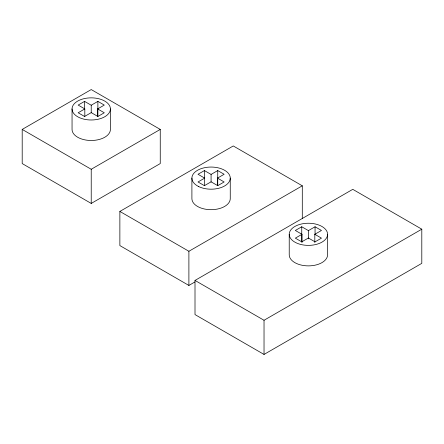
<?xml version="1.0" encoding="UTF-8"?>
<svg xmlns="http://www.w3.org/2000/svg" width="444" height="444" viewBox="0 0 444 444"><rect width="100%" height="100%" fill="white"/><g stroke="black" fill="none" stroke-linecap="round" stroke-linejoin="round"><path stroke-width="0.67" d="M22.2 129.42L91.225 89.566L160.251 129.42L160.251 163.575L91.225 203.43L22.2 163.575L22.2 129.42L91.225 169.269L160.251 129.42M97.636 116.439L97.636 108.924L104.29 105.078L97.88 101.382L91.225 105.222L84.571 101.382L78.161 105.078L84.815 108.924L84.815 116.439M84.815 108.924L78.161 112.765L84.571 116.467L91.225 112.626L97.88 116.467L104.29 112.765L97.636 108.924M194.894 281.968L188.894 285.437L119.869 245.582L119.869 211.427L233.267 145.954L302.292 185.808L302.292 218.598M217.488 185.636L217.488 178.122L224.142 174.276L217.738 170.579L211.078 174.42L204.423 170.579L198.013 174.276L204.667 178.122L204.667 185.636M204.667 178.122L198.013 181.962L204.423 185.664L211.078 181.824L217.738 185.664L224.142 181.962L217.488 178.122M119.869 211.427L188.894 251.276L302.292 185.808M195.005 280.425L352.775 189.338L421.8 229.187L421.8 263.348L264.03 354.434L195.005 314.58L195.005 280.425L264.03 320.274L421.8 229.187M314.813 242.507L314.813 234.31L321.467 230.469L315.057 226.767L308.402 230.608L301.748 226.767L295.338 230.469L301.992 234.31L301.992 242.507M301.992 234.31L295.338 238.151L301.748 241.852L308.402 238.012L315.057 241.852L321.467 238.151L314.813 234.31M327.578 234.31A19.175 11.072 0 0 1 298.818 243.9A19.175 11.072 0 0 1 298.818 224.725A19.175 11.072 0 0 1 327.578 234.31L327.578 254.806A19.175 11.072 0 0 1 308.402 265.878A19.175 11.072 0 0 1 289.227 254.806L289.227 234.31M315.057 226.767L315.057 234.282M308.402 230.608L308.402 238.805M301.748 226.767L301.748 241.797M264.03 320.274L264.03 354.434M230.253 178.122L230.253 198.618A19.175 11.072 0 0 1 211.078 209.685A19.175 11.072 0 0 1 191.902 198.618L191.902 178.122M217.738 170.579L217.738 185.609M211.078 174.42L211.078 181.935M204.423 170.579L204.423 178.094M188.894 251.276L188.894 285.437M110.401 108.924A19.175 11.072 0 0 1 81.635 118.509A19.175 11.072 0 0 1 81.635 99.334A19.175 11.072 0 0 1 110.401 108.924L110.401 129.42A19.175 11.072 0 0 1 91.225 140.487A19.175 11.072 0 0 1 72.05 129.42L72.05 108.924M97.88 101.382L97.88 116.411M91.225 105.222L91.225 112.737M91.225 169.269L91.225 203.43M84.571 101.382L84.571 108.897M198.435 186.447A19.175 11.072 0 0 0 229.887 180.281A19.175 11.072 0 0 0 204.917 167.638A19.175 11.072 0 0 0 198.435 186.447"/></g></svg>
